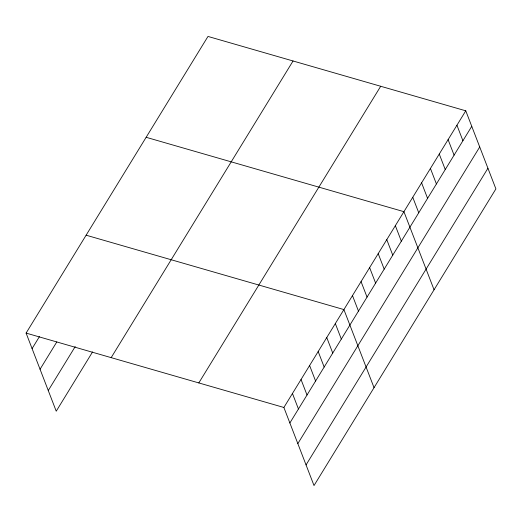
<?xml version="1.0" encoding="UTF-8"?>
<svg xmlns="http://www.w3.org/2000/svg" width="522" height="522" viewBox="0 0 522 522"><rect width="100%" height="100%" fill="white"/><g stroke="black" fill="none" stroke-linecap="round" stroke-linejoin="round"><path stroke-width="0.78" d="M92.57 351.913L56.232 411.186L26.1 333.095L207.984 36.436L465.768 110.814L495.9 188.905L314.016 485.564L283.883 407.473L465.768 110.814M32.083 348.605L39.431 336.618M40.05 369.256L56.794 341.949M48.265 390.534L75.214 346.582M111.166 357.642L293.051 60.983M198.817 382.926L380.701 86.267M289.867 422.983L471.751 126.324M297.834 443.635L479.718 146.976M306.049 464.913L487.933 168.254M146.147 137.299L403.924 211.678L434.056 289.769M86.123 235.2L343.907 309.579L374.039 387.663M26.1 333.095L283.883 407.473M456.933 125.221L462.916 140.731M448.098 139.635L454.081 155.138M439.263 154.042L445.246 169.552M430.428 168.449L436.412 183.959M421.593 182.857L427.577 198.367M412.758 197.27L418.742 212.774M395.35 225.661L401.333 241.171M386.776 239.65L392.759 255.154M378.202 253.633L384.185 269.143M369.628 267.616L375.612 283.126M361.054 281.606L367.038 297.109M352.481 295.589L358.464 311.099M335.333 323.562L341.316 339.065M326.752 337.545L332.742 353.055M318.179 351.534L324.162 367.038M309.605 365.517L315.588 381.027M301.031 379.501L307.014 395.01M292.457 393.49L298.44 408.994"/></g></svg>
